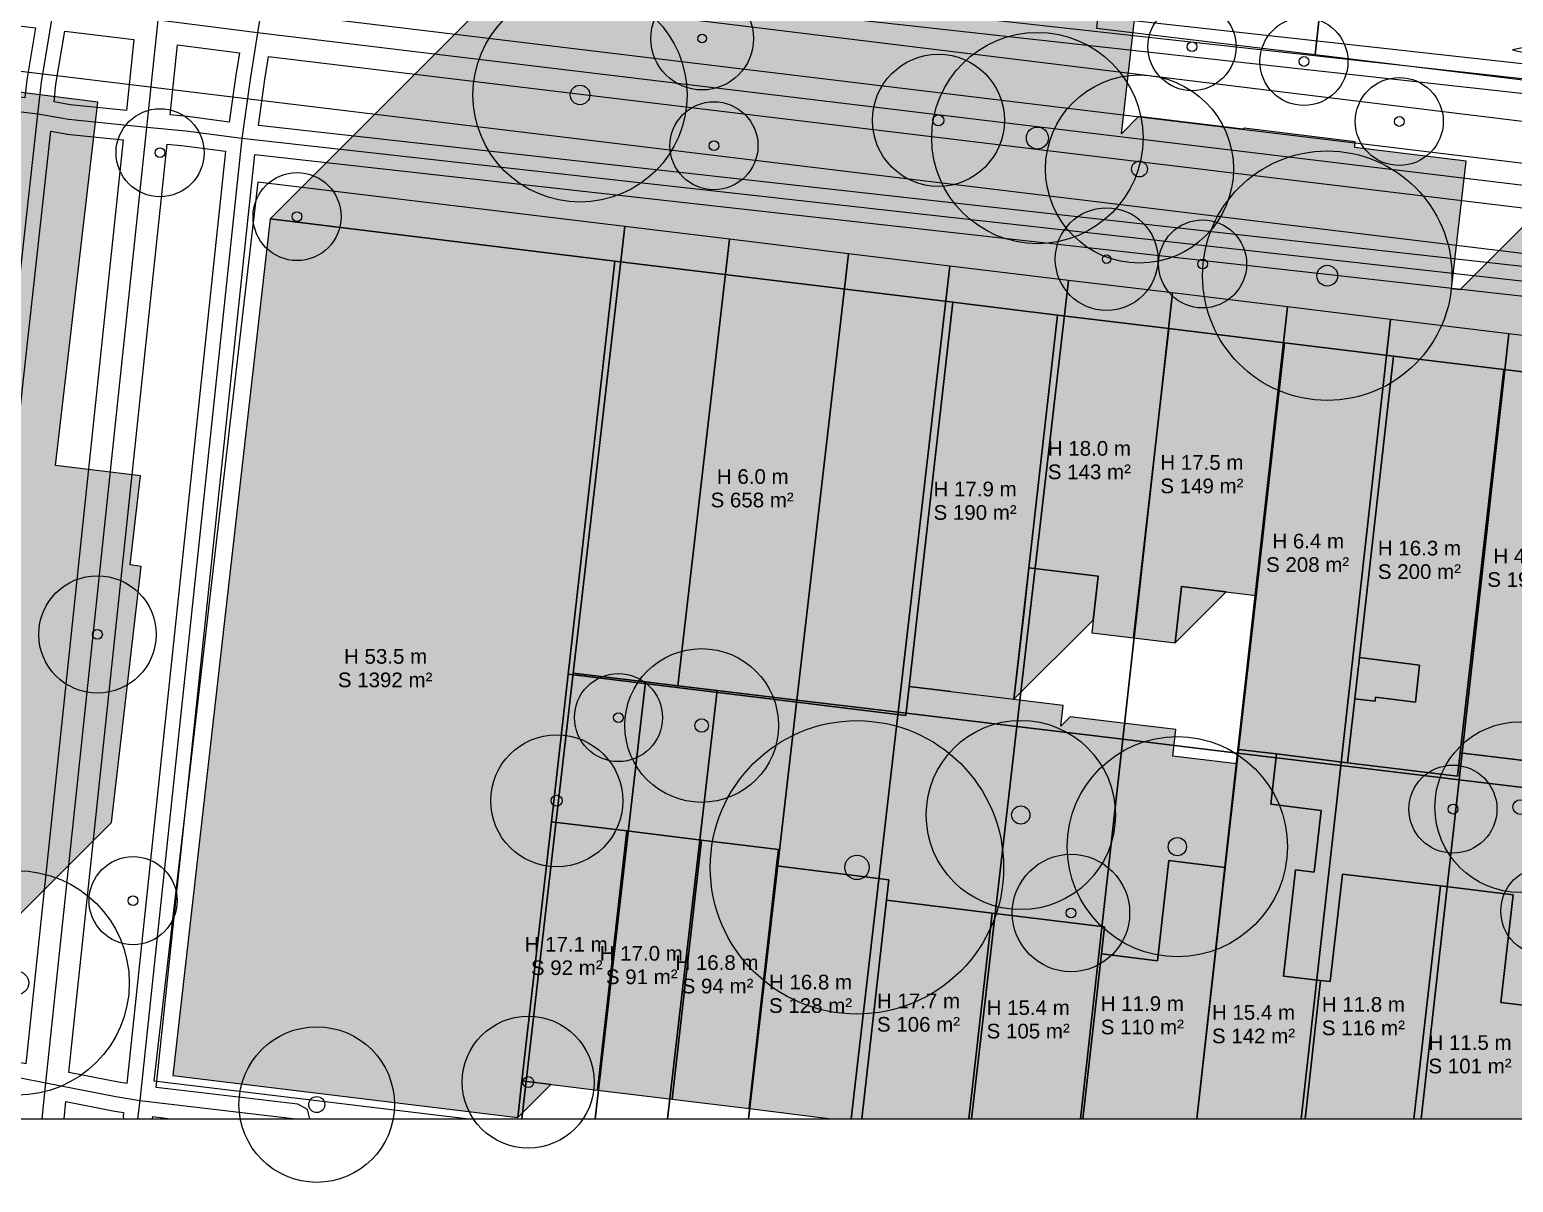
# Model space of a CAD drawing. Header units: metres. Extents: x -8 to 1190, y -11 to 1223.
# Drawn here: x 192.5 to 293.7, y -4.3 to 74.2 of the extents above; entities that cross this region are included whole.
import ezdxf

# ---------------------------------------------------------------- set-up
doc = ezdxf.new("R2010")
doc.units = ezdxf.units.M
doc.header["$MEASUREMENT"] = 0
for name, color, linetype, lineweight, true_color in [('TPX_BUILDING_AREAS_TEXT', 7, 'CONTINUOUS', 0, 0x000000), ('TPX_BUILDING_HEIGHTS_TEXT', 7, 'CONTINUOUS', 0, 0x000000), ('TPX_BUILDINGS', 7, 'CONTINUOUS', 0, 0x000000), ('TPX_BUILDINGS_HATCH', 7, 'CONTINUOUS', 0, 0xf0f0f0), ('TPX_BUILDINGS_SHADOWS_HATCH', 7, 'CONTINUOUS', 0, 0x000000), ('TPX_BUILDINGS_SHADOWS_OUTLINES', 7, 'CONTINUOUS', 0, 0x000000), ('TPX_CADASTRES', 7, 'CONTINUOUS', 0, 0x646464), ('TPX_CONTOUR_LINES_5M', 7, 'CONTINUOUS', 0, 0x969696), ('TPX_FRAME_PROJECT', 7, 'CONTINUOUS', 0, 0x000000), ('TPX_RAILWAYS_AXES', 7, 'CONTINUOUS', 0, 0x464646), ('TPX_ROADS_AXES', 7, 'CONTINUOUS', 0, 0x323232), ('TPX_ROADS_CONTOURS', 7, 'CONTINUOUS', 0, 0x646464), ('TPX_VEGETATION_TREES_INDIVIDUAL', 7, 'CONTINUOUS', 0, 0x136734)]:
    doc.layers.add(name, color=color, linetype=linetype, lineweight=lineweight, true_color=true_color)
doc.styles.add('TPX_TEXTE', font='arial.ttf')

# ---------------------------------------------------------------- blocks, each defined once
blk = doc.blocks.new('TREETR008_CR072')
at = {"layer": 'TPX_VEGETATION_TREES_INDIVIDUAL'}
for radius in [7.2, 0.75]:
    blk.add_circle((0, 0, 0.04), radius, dxfattribs=at)
blk = doc.blocks.new('TREETR003_CR030')
at = {"layer": 'TPX_VEGETATION_TREES_INDIVIDUAL'}
for radius in [3, 0.333]:
    blk.add_circle((0, 0, 0.04), radius, dxfattribs=at)
blk = doc.blocks.new('TREETR007_CR073')
at = {"layer": 'TPX_VEGETATION_TREES_INDIVIDUAL'}
for radius in [7.3, 0.667]:
    blk.add_circle((0, 0, 0.04), radius, dxfattribs=at)
blk = doc.blocks.new('TREETR007_CR085')
at = {"layer": 'TPX_VEGETATION_TREES_INDIVIDUAL'}
for radius in [8.5, 0.708]:
    blk.add_circle((0, 0, 0.04), radius, dxfattribs=at)
blk = doc.blocks.new('TREETR003_CR035')
at = {"layer": 'TPX_VEGETATION_TREES_INDIVIDUAL'}
for radius in [3.5, 0.292]:
    blk.add_circle((0, 0, 0.04), radius, dxfattribs=at)
blk = doc.blocks.new('TREETR005_CR064')
at = {"layer": 'TPX_VEGETATION_TREES_INDIVIDUAL'}
for radius in [6.41, 0.542]:
    blk.add_circle((0, 0, 0.04), radius, dxfattribs=at)
blk = doc.blocks.new('TREETR004_CR045')
at = {"layer": 'TPX_VEGETATION_TREES_INDIVIDUAL'}
for radius in [4.5, 0.375]:
    blk.add_circle((0, 0, 0.04), radius, dxfattribs=at)
blk = doc.blocks.new('TREETR005_CR052')
at = {"layer": 'TPX_VEGETATION_TREES_INDIVIDUAL'}
for radius in [5.24, 0.458]:
    blk.add_circle((0, 0, 0.04), radius, dxfattribs=at)
blk = doc.blocks.new('TREETR008_CR077')
at = {"layer": 'TPX_VEGETATION_TREES_INDIVIDUAL'}
for radius in [7.65, 0.792]:
    blk.add_circle((0, 0, 0.04), radius, dxfattribs=at)
blk = doc.blocks.new('TREETR005_CR058')
at = {"layer": 'TPX_VEGETATION_TREES_INDIVIDUAL'}
for radius in [5.82, 0.5]:
    blk.add_circle((0, 0, 0.04), radius, dxfattribs=at)
blk = doc.blocks.new('TREETR006_CR075')
at = {"layer": 'TPX_VEGETATION_TREES_INDIVIDUAL'}
for radius in [7.5, 0.625]:
    blk.add_circle((0, 0, 0.04), radius, dxfattribs=at)
blk = doc.blocks.new('TREETR003_CR040')
at = {"layer": 'TPX_VEGETATION_TREES_INDIVIDUAL'}
for radius in [4, 0.333]:
    blk.add_circle((0, 0, 0.04), radius, dxfattribs=at)
blk = doc.blocks.new('TREETR006_CR065')
at = {"layer": 'TPX_VEGETATION_TREES_INDIVIDUAL'}
for radius in [6.45, 0.625]:
    blk.add_circle((0, 0, 0.04), radius, dxfattribs=at)
blk = doc.blocks.new('TREETR008_CR100')
at = {"layer": 'TPX_VEGETATION_TREES_INDIVIDUAL'}
for radius in [10, 0.833]:
    blk.add_circle((0, 0, 0.04), radius, dxfattribs=at)
blk = doc.blocks.new('TREETR005_CR053')
at = {"layer": 'TPX_VEGETATION_TREES_INDIVIDUAL'}
for radius in [5.3, 0.542]:
    blk.add_circle((0, 0, 0.04), radius, dxfattribs=at)

msp = doc.modelspace()

# ---------------------------------------------------------------- hatches: boundary and pattern name
at = {"layer": 'TPX_BUILDINGS_HATCH'}
for points in [[(208.92, 61.33), (202.29, 2.95), (225.81, 0.09), (226.09, 2.57), (228.1, 20.24), (229.24, 30.29), (232.43, 58.46), (208.92, 61.33)], [(232.43, 58.46), (229.24, 30.29), (252.27, 27.48), (252.49, 29.46), (255.47, 55.65), (232.43, 58.46)], [(255.47, 55.65), (252.49, 29.46), (259.63, 28.59), (260.65, 37.55), (262.6, 54.78), (255.47, 55.65)], [(262.6, 54.78), (260.65, 37.55), (265.37, 36.98), (264.94, 33.12), (267.78, 32.77), (270.18, 53.85), (262.6, 54.78)], [(270.18, 53.85), (267.78, 32.77), (270.62, 32.43), (271.06, 36.28), (276.14, 35.66), (278.08, 52.88), (270.18, 53.85)], [(276.14, 35.66), (274.94, 25.17), (277.53, 24.86), (282.36, 24.26), (282.86, 28.62), (283.18, 31.43), (285.5, 51.98), (278.08, 52.88), (276.14, 35.66)], [(282.86, 28.62), (282.36, 24.26), (289.88, 23.35), (290.05, 24.94), (293.02, 51.07), (285.5, 51.98), (283.18, 31.43), (287.28, 30.92), (287, 28.38), (284.28, 28.72), (284.25, 28.45), (282.86, 28.62)], [(293.02, 51.07), (290.05, 24.94), (297.57, 24.03), (298.58, 32.92), (300.54, 50.15), (293.02, 51.07)], [(274.03, 17.12), (272.09, 0), (279.48, 0), (280.54, 9.41), (278, 9.72), (278.82, 16.97), (280.1, 16.81), (280.58, 21.01), (277.14, 21.44), (277.53, 24.86), (274.94, 25.17), (274.03, 17.12)], [(228.1, 20.24), (226.09, 2.57), (231.24, 1.94), (233.24, 19.61), (228.1, 20.24)], [(233.24, 19.61), (231.24, 1.94), (236.33, 1.33), (238.33, 18.99), (233.24, 19.61)], [(238.33, 18.99), (236.33, 1.33), (241.57, 0.69), (243.44, 17.23), (243.57, 18.35), (238.33, 18.99)], [(243.44, 17.23), (241.57, 0.69), (247.19, 0), (249.25, 0), (250.94, 14.89), (251.1, 16.29), (243.44, 17.23)], [(265.61, 11.24), (264.33, 0), (272.09, 0), (274.03, 17.12), (270.19, 17.59), (269.42, 10.77), (265.61, 11.24)], [(280.54, 9.41), (279.48, 0), (286.9, 0), (288.7, 15.86), (282.04, 16.67), (281.2, 9.34), (280.54, 9.41)], [(288.7, 15.86), (286.9, 0), (294.82, 0), (295.68, 7.58), (292.83, 7.92), (293.66, 15.25), (288.7, 15.86)], [(250.94, 14.89), (249.25, 0), (256.56, 0), (258.15, 14.01), (250.94, 14.89)], [(258.15, 14.01), (256.56, 0), (264.33, 0), (265.61, 11.24), (265.81, 13.08), (258.15, 14.01)]]:
    msp.add_hatch(color=256, dxfattribs=at).paths.add_polyline_path(points)
at = {"layer": 'TPX_BUILDINGS_SHADOWS_HATCH'}
for points in [[(84.69, 90.29), (73.17, 78.77), (90.37, 76.68), (90.04, 73.75), (89.38, 67.67), (88.48, 59.5), (88.46, 59.42), (87.6, 51.51), (87.5, 50.68), (85.99, 36.96), (85.86, 35.73), (84.96, 27.55), (84, 18.84), (95.75, 30.59), (96.4, 36.22), (101.52, 35.58), (101.83, 38.29), (104.14, 38.01), (111.97, 37.02), (111.96, 36.92), (116.09, 36.39), (115.51, 31.38), (118.68, 30.97), (119.78, 40.41), (135.03, 38.5), (134.32, 32.45), (136.68, 32.16), (136.29, 28.77), (139.75, 28.35), (140.37, 33.64), (143.16, 33.28), (142.55, 27.99), (145.88, 27.57), (151.87, 26.83), (158.02, 26.06), (158.96, 34.15), (159.45, 34.1), (160.4, 34.46), (160.9, 34.53), (161.9, 34.49), (162.87, 34.19), (163.73, 33.64), (164.91, 33.39), (164.67, 31.3), (169.27, 30.73), (168.44, 23.61), (171.65, 23.22), (171.57, 22.59), (175.58, 22.1), (176, 25.63), (178.6, 25.3), (179.92, 36.7), (173.01, 37.57), (165.5, 38.5), (165.79, 40.99), (163.4, 38.59), (158.04, 39.26), (163.11, 44.33), (158.58, 44.89), (157.91, 39.13), (149.96, 40.12), (150.36, 43.63), (148.28, 41.54), (148.56, 44.04), (146.2, 44.33), (146.06, 44.19), (146.15, 44.99), (137.81, 46.06), (138.17, 49.17), (133.99, 49.72), (133.62, 46.6), (120.56, 48.28), (121.34, 54.88), (125.29, 54.37), (125.31, 54.5), (126.18, 61.96), (125.32, 63), (122.34, 63.39), (123.41, 72.54), (135.99, 70.92), (134.76, 60.51), (135.61, 59.47), (135.32, 56.95), (137.97, 56.61), (138.25, 59.03), (139.4, 60.12), (140.6, 70.34), (153.29, 68.71), (153.2, 67.95), (161.15, 66.96), (168.7, 66.01), (176.21, 65.07), (191.09, 63.21), (187.89, 35.71), (187.35, 31.08), (186.56, 24.31), (186.78, 24.28), (184.74, 6.83), (198.11, 20.19), (200.14, 37.64), (199.37, 37.74), (200.08, 43.81), (194.29, 44.53), (197.17, 69.29), (187.1, 70.55), (187.81, 76.66), (180.3, 77.61), (172.66, 69.97), (170.77, 70.21), (170.84, 70.81), (168.75, 71.07), (169.21, 75.02), (167.8, 75.19), (171.81, 79.21), (172.78, 87.54), (172.88, 88.29), (160.18, 89.93), (154.88, 84.63), (155.58, 90.51), (143, 92.12), (139.31, 88.44), (139.84, 93.17), (123.24, 95.06), (101.47, 73.29), (102.18, 73.73), (102.58, 73.86), (103.42, 73.91), (103.84, 73.82), (104.61, 73.47), (104.94, 73.2), (105.2, 72.72), (115.61, 71.46), (115.76, 72.76), (123.05, 71.88), (120.03, 44.54), (112.74, 45.42), (113.98, 56.71), (115.31, 56.55), (115.65, 59.66), (115.72, 60.27), (114.4, 60.44), (114.73, 63.48), (113.27, 62.54), (111.51, 46.55), (110.48, 45.49), (106.79, 45.93), (106.85, 46.46), (106.67, 46.48), (96.57, 36.38), (96.91, 39.5), (97.33, 39.92), (98.16, 47.47), (97.74, 47.99), (98.49, 54.79), (99.86, 55.8), (99.91, 56.2), (98.74, 55.04), (98.83, 55.8), (98.9, 55.87), (99.66, 62.84), (99.76, 63.67), (100.63, 71.58), (100.64, 71.66), (101.54, 79.83), (100.98, 79.9), (101.57, 85.27), (101.9, 88.21), (84.69, 90.29)], [(230.32, 82.73), (208.92, 61.33), (232.43, 58.46), (255.47, 55.65), (262.6, 54.78), (270.18, 53.85), (278.08, 52.88), (285.5, 51.98), (293.02, 51.07), (307.8, 49.26), (315.62, 48.31), (323.15, 47.39), (328.49, 46.74), (330.24, 44.2), (327.35, 18.73), (320, 19.63), (320.34, 22.69), (312.81, 23.61), (313.33, 28.09), (307.68, 28.78), (301.73, 22.83), (301.8, 23.38), (297.02, 23.97), (297.03, 24.09), (290.05, 24.94), (289.88, 23.35), (282.36, 24.26), (277.53, 24.86), (277.14, 21.44), (280.58, 21.01), (280.1, 16.81), (278.82, 16.97), (278, 9.72), (280.54, 9.41), (281.2, 9.34), (282.04, 16.67), (288.7, 15.86), (293.66, 15.25), (292.83, 7.92), (295.68, 7.58), (296.86, 17.96), (304.22, 17.06), (312.17, 16.09), (312.64, 20.27), (318.61, 19.55), (317.58, 10.51), (318.74, 8.47), (319.07, 11.49), (326.43, 10.59), (325.23, 0), (333.55, 0), (335.69, 2.13), (337.96, 22.12), (331.53, 22.9), (332.8, 24.17), (335.69, 49.65), (333.93, 52.18), (333.78, 52.2), (334.53, 58.77), (327.06, 59.68), (327.07, 59.76), (320.24, 60.59), (320.39, 61.84), (313.13, 62.73), (303.93, 53.54), (303.52, 53.59), (304.55, 62.59), (297.03, 63.5), (290.03, 56.5), (289.47, 56.57), (290.46, 65.26), (282.86, 66.19), (282.9, 66.58), (275.33, 67.51), (275.26, 67.44), (268.12, 68.31), (266.96, 67.14), (267.07, 68.12), (268.18, 77.92), (266.18, 78.18), (258.64, 79.14), (250.57, 80.16), (250.48, 79.41), (245.51, 80.04), (245.44, 79.45), (239.51, 80.21), (239.58, 80.84), (234.99, 81.42), (235.08, 82.13), (230.32, 82.73)], [(260.32, 34.6), (259.63, 28.59), (265.04, 33.99), (265.37, 36.98), (260.65, 37.55), (260.32, 34.6)], [(271.03, 36.02), (270.62, 32.43), (274.1, 35.91), (271.06, 36.28), (271.03, 36.02)], [(283.18, 31.43), (282.86, 28.62), (284.25, 28.45), (284.28, 28.72), (287, 28.38), (287.28, 30.92), (283.18, 31.43)], [(229.24, 30.29), (228.1, 20.24), (233.24, 19.61), (238.33, 18.99), (243.57, 18.35), (243.44, 17.23), (251.1, 16.29), (250.94, 14.89), (258.15, 14.01), (265.81, 13.08), (265.61, 11.24), (269.42, 10.77), (270.19, 17.59), (274.03, 17.12), (274.83, 24.19), (270.46, 24.72), (270.66, 26.52), (263.46, 27.4), (262.82, 26.76), (262.98, 28.17), (255.32, 29.1), (255.32, 29.12), (252.49, 29.46), (252.27, 27.48), (229.24, 30.29)], [(226.09, 2.57), (225.81, 0.09), (228.05, 2.33), (226.09, 2.57)]]:
    msp.add_hatch(color=256, dxfattribs=at).paths.add_polyline_path(points)

# ---------------------------------------------------------------- linework, layer by layer
at = {"layer": 'TPX_BUILDINGS', "elevation": 0.04}
for points in [[(208.92, 61.33), (202.29, 2.95), (225.81, 0.09), (226.09, 2.57), (228.1, 20.24), (229.24, 30.29), (232.43, 58.46)], [(232.43, 58.46), (229.24, 30.29), (252.27, 27.48), (252.49, 29.46), (255.47, 55.65)], [(255.47, 55.65), (252.49, 29.46), (259.63, 28.59), (260.65, 37.55), (262.6, 54.78)], [(262.6, 54.78), (260.65, 37.55), (265.37, 36.98), (264.94, 33.12), (267.78, 32.77), (270.18, 53.85)], [(270.18, 53.85), (267.78, 32.77), (270.62, 32.43), (271.06, 36.28), (276.14, 35.66), (278.08, 52.88)], [(276.14, 35.66), (274.94, 25.17), (277.53, 24.86), (282.36, 24.26), (282.86, 28.62), (283.18, 31.43), (285.5, 51.98), (278.08, 52.88)], [(282.86, 28.62), (282.36, 24.26), (289.88, 23.35), (290.05, 24.94), (293.02, 51.07), (285.5, 51.98), (283.18, 31.43), (287.28, 30.92), (287, 28.38), (284.28, 28.72), (284.25, 28.45)], [(293.02, 51.07), (290.05, 24.94), (297.57, 24.03), (298.58, 32.92), (300.54, 50.15)], [(274.03, 17.12), (272.09, 0), (279.48, 0), (280.54, 9.41), (278, 9.72), (278.82, 16.97), (280.1, 16.81), (280.58, 21.01), (277.14, 21.44), (277.53, 24.86), (274.94, 25.17)], [(228.1, 20.24), (226.09, 2.57), (231.24, 1.94), (233.24, 19.61)], [(233.24, 19.61), (231.24, 1.94), (236.33, 1.33), (238.33, 18.99)], [(238.33, 18.99), (236.33, 1.33), (241.57, 0.69), (243.44, 17.23), (243.57, 18.35)], [(243.44, 17.23), (241.57, 0.69), (247.19, 0), (249.25, 0), (250.94, 14.89), (251.1, 16.29)], [(265.61, 11.24), (264.33, 0), (272.09, 0), (274.03, 17.12), (270.19, 17.59), (269.42, 10.77)], [(280.54, 9.41), (279.48, 0), (286.9, 0), (288.7, 15.86), (282.04, 16.67), (281.2, 9.34)], [(288.7, 15.86), (286.9, 0), (294.82, 0), (295.68, 7.58), (292.83, 7.92), (293.66, 15.25)], [(250.94, 14.89), (249.25, 0), (256.56, 0), (258.15, 14.01)], [(258.15, 14.01), (256.56, 0), (264.33, 0), (265.61, 11.24), (265.81, 13.08)]]:
    msp.add_lwpolyline(points, close=True, dxfattribs=at)
at = {"layer": 'TPX_BUILDINGS_SHADOWS_OUTLINES', "elevation": 0.04}
for points in [[(230.32, 82.73), (208.92, 61.33), (232.43, 58.46), (255.47, 55.65), (262.6, 54.78), (270.18, 53.85), (278.08, 52.88), (285.5, 51.98), (293.02, 51.07), (307.8, 49.26)], [(297.03, 63.5), (290.03, 56.5), (289.47, 56.57), (290.46, 65.26), (282.86, 66.19), (282.9, 66.58), (275.33, 67.51), (275.26, 67.44), (268.12, 68.31), (266.96, 67.14), (267.07, 68.12), (268.18, 77.92)], [(184.74, 6.83), (198.11, 20.19), (200.14, 37.64), (199.37, 37.74), (200.08, 43.81), (194.29, 44.53), (197.17, 69.29), (187.1, 70.55)], [(297.03, 24.09), (290.05, 24.94), (289.88, 23.35), (282.36, 24.26), (277.53, 24.86), (277.14, 21.44), (280.58, 21.01), (280.1, 16.81), (278.82, 16.97), (278, 9.72), (280.54, 9.41), (281.2, 9.34), (282.04, 16.67), (288.7, 15.86), (293.66, 15.25), (292.83, 7.92), (295.68, 7.58)]]:
    msp.add_lwpolyline(points, dxfattribs=at)
for points in [[(260.32, 34.6), (259.63, 28.59), (265.04, 33.99), (265.37, 36.98), (260.65, 37.55)], [(271.03, 36.02), (270.62, 32.43), (274.1, 35.91), (271.06, 36.28)], [(283.18, 31.43), (282.86, 28.62), (284.25, 28.45), (284.28, 28.72), (287, 28.38), (287.28, 30.92)], [(229.24, 30.29), (228.1, 20.24), (233.24, 19.61), (238.33, 18.99), (243.57, 18.35), (243.44, 17.23), (251.1, 16.29), (250.94, 14.89), (258.15, 14.01), (265.81, 13.08), (265.61, 11.24), (269.42, 10.77), (270.19, 17.59), (274.03, 17.12), (274.83, 24.19), (270.46, 24.72), (270.66, 26.52), (263.46, 27.4), (262.82, 26.76), (262.98, 28.17), (255.32, 29.1), (255.32, 29.12), (252.49, 29.46), (252.27, 27.48)], [(226.09, 2.57), (225.81, 0.09), (228.05, 2.33)]]:
    msp.add_lwpolyline(points, close=True, dxfattribs=at)
at = {"layer": 'TPX_CADASTRES', "elevation": 0.02}
for points in [[(268.73, 105.79), (265.27, 74.34), (280.16, 72.53), (283.63, 103.98), (275.88, 104.92)], [(283.63, 103.98), (280.16, 72.53), (295.25, 70.7), (298.72, 102.15)], [(208.08, 63.84), (201, 2.58), (222.48, 0), (226.08, 0), (229.59, 30.37), (233.11, 60.81)], [(233.11, 60.81), (229.59, 30.37), (234.52, 29.77), (236.71, 29.51), (240.24, 59.94)], [(240.24, 59.94), (236.71, 29.51), (239.39, 29.19), (244.83, 28.53), (248.35, 58.96)], [(248.35, 58.96), (244.83, 28.53), (251.74, 27.7), (255.26, 58.12)], [(255.26, 58.12), (251.74, 27.7), (259.83, 26.73), (263.35, 57.14)], [(263.35, 57.14), (259.83, 26.73), (267.05, 25.86), (270.45, 56.28)], [(270.45, 56.28), (267.05, 25.86), (274.88, 24.92), (278.27, 55.33)], [(278.27, 55.33), (274.88, 24.92), (281.91, 24.07), (285.31, 54.47)], [(285.31, 54.47), (281.91, 24.07), (289.98, 23.1), (293.38, 53.49)], [(293.38, 53.49), (289.98, 23.1), (297.18, 22.24), (297.47, 24.84), (300.57, 52.62)], [(229.59, 30.37), (226.08, 0), (231.08, 0), (234.52, 29.77)], [(234.52, 29.77), (231.08, 0), (236.02, 0), (239.39, 29.19), (236.71, 29.51)], [(239.39, 29.19), (236.02, 0), (241.53, 0), (244.83, 28.53)], [(244.83, 28.53), (241.53, 0), (248.54, 0), (251.74, 27.7)], [(251.74, 27.7), (248.54, 0), (256.74, 0), (259.83, 26.73)], [(259.83, 26.73), (256.74, 0), (264.16, 0), (267.05, 25.86)], [(267.05, 25.86), (264.16, 0), (272.09, 0), (274.88, 24.92)], [(274.88, 24.92), (272.09, 0), (279.22, 0), (281.91, 24.07)], [(281.91, 24.07), (279.22, 0), (287.4, 0), (289.98, 23.1)], [(289.98, 23.1), (287.4, 0), (294.69, 0), (297.18, 22.24)]]:
    msp.add_lwpolyline(points, close=True, dxfattribs=at)
at = {"layer": 'TPX_CONTOUR_LINES_5M', "elevation": 0.05}
msp.add_lwpolyline([(295.58, 73.24), (293.61, 72.85), (294.47, 72.66)], dxfattribs=at)
at = {"layer": 'TPX_FRAME_PROJECT', "elevation": 0}
msp.add_lwpolyline([(0, 0), (1184.57, 0), (1184.57, 1218.59), (0, 1218.59)], close=True, dxfattribs=at)
at = {"layer": 'TPX_RAILWAYS_AXES', "elevation": 0.03}
for points in [[(713.55, 0), (710.25, 3.42), (700.82, 10.64), (690.44, 16.36), (679.34, 20.48), (667.78, 22.87), (639.98, 26.29), (469.8, 46.51), (68.43, 95.63), (0, 103.61)], [(0, 94.36), (67.43, 86.5), (468.82, 37.85), (639.07, 17.23), (666.37, 13.78), (676.91, 11.6), (686.73, 7.97), (695.91, 2.9), (699.69, 0)]]:
    msp.add_lwpolyline(points, dxfattribs=at)
at = {"layer": 'TPX_ROADS_AXES', "elevation": 0.03}
for points in [[(185.48, 0), (185.78, 2.04), (185.98, 4.09), (193.09, 68.47), (193.33, 70.66), (194.17, 75.72), (194.73, 79.03), (195.06, 81.68), (202.79, 149.27), (202.82, 151.61), (202.94, 154.35), (203.19, 160.07), (203.53, 161.7), (227.45, 384.7), (227.46, 386.6), (228, 390.4), (228.59, 394.53)], [(240.08, 393.18), (239.97, 388.96), (239.87, 385.02), (239.13, 383.13), (220.97, 215.2), (220.78, 213.53), (219.93, 209.65), (219.33, 206.93), (219.26, 206.24), (214.33, 159.24), (214.61, 157.43), (215.24, 152.82), (215.72, 149.3), (215.25, 147.01), (209.25, 80.32), (208.88, 79.02), (208.07, 74.02), (207.58, 70.99), (206.99, 66.81), (200.05, 1.25), (199.89, 0)], [(72.16, 97.82), (195.06, 81.68), (196.25, 81.5), (201.94, 80.91), (206.61, 80.44), (209.25, 80.32), (333.33, 66.58), (336.09, 66.09), (339.61, 65.23), (341.69, 64.72), (345.12, 64.14), (499.51, 45.85), (502.01, 45.57), (507.15, 45.25), (509.86, 45.09), (512.95, 44.87), (661.91, 27.94)], [(507.9, 30.63), (505.56, 30.94), (500.56, 31.63), (497.74, 31.89), (344.15, 50.26), (341.74, 50.7), (338.05, 51.57), (334.65, 52.37), (332.96, 52.76), (206.99, 66.81), (203.18, 67.3), (200.51, 67.57), (195.17, 68.11), (193.09, 68.47), (70.8, 83.31)], [(193.37, 0), (193.63, 2.44), (200.51, 67.57), (201.28, 74.87)], [(338.79, 58.26), (333, 58.94), (208.07, 74.02), (201.28, 74.87)], [(0, 36.58), (4.3, 38.43), (9, 38.84), (17.18, 36.73), (21.44, 31.36), (23.84, 23.45), (51.83, 20.32), (52.83, 20.21), (57.2, 19.67), (61.22, 19.15), (63.55, 18.86), (185.98, 4.09), (188.08, 3.53), (193.63, 2.44), (198.4, 1.51), (200.05, 1.25), (210.68, 0)]]:
    msp.add_lwpolyline(points, dxfattribs=at)
at = {"layer": 'TPX_ROADS_CONTOURS', "elevation": 0.03}
for points in [[(210.33, 81.21), (216.16, 145.89), (340.4, 131.31), (332.46, 67.68)], [(71.9, 84.18), (72.03, 85.44), (72.34, 88.91), (76.6, 88.4), (192.93, 74.36), (192.34, 70.82), (192.21, 69.59)], [(209.3, 75.38), (209.86, 78.8), (209.98, 79.24), (332.23, 65.69), (332.02, 63.79), (332.02, 63.69), (332.01, 60.57)], [(194.19, 69.3), (194.32, 70.52), (194.92, 74.12), (199.63, 73.55), (199.12, 68.72), (195.3, 69.1)], [(202.11, 68.42), (202.61, 73.19), (206.84, 72.66), (206.59, 71.13), (206.13, 67.93), (203.3, 68.3)], [(208.12, 67.69), (208.57, 70.84), (208.82, 72.41), (332, 57.55), (331.99, 55.66), (331.97, 53.88)], [(187.07, 4.83), (193.97, 67.3), (195, 67.12), (195.07, 67.11), (198.91, 66.73), (192.26, 3.73), (188.3, 4.5)], [(195.21, 3.15), (201.9, 66.43), (203.06, 66.31), (205.89, 65.94), (199.16, 2.4), (198.58, 2.49)]]:
    msp.add_lwpolyline(points, close=True, dxfattribs=at)
msp.add_lwpolyline([(191.92, 0), (194.88, 0), (195, 1.16), (198.21, 0.53), (198.93, 0.41), (198.9, 0.13), (198.93, 0), (200.9, 0), (200.92, 0.14), (202.13, 0), (211.64, 0), (211.47, 0.62), (210.8, 0.99), (201.15, 2.13), (207.88, 65.71), (331.85, 51.88)], dxfattribs=at)

# ---------------------------------------------------------------- block references
at = {"layer": 'TPX_VEGETATION_TREES_INDIVIDUAL'}
for name, p in [('TREETR007_CR073', (230.05, 69.78, 0.04)), ('TREETR003_CR035', (238.38, 73.62, 0.04)), ('TREETR003_CR030', (271.77, 73.07, 0.04)), ('TREETR003_CR030', (279.4, 72.06, 0.04)), ('TREETR008_CR072', (261.23, 66.84, 0.04)), ('TREETR004_CR045', (254.48, 68.05, 0.04)), ('TREETR005_CR064', (268.19, 64.73, 0.04)), ('TREETR003_CR030', (285.9, 67.97, 0.04)), ('TREETR003_CR030', (201.42, 65.84, 0.04)), ('TREETR003_CR030', (239.18, 66.32, 0.04)), ('TREETR007_CR085', (280.99, 57.46, 0.04)), ('TREETR003_CR030', (210.76, 61.49, 0.04)), ('TREETR003_CR035', (265.95, 58.59, 0.04)), ('TREETR003_CR030', (272.49, 58.26, 0.04)), ('TREETR003_CR040', (197.15, 33.01, 0.04)), ('TREETR005_CR052', (238.34, 26.8, 0.04)), ('TREETR003_CR030', (232.67, 27.34, 0.04)), ('TREETR008_CR100', (248.93, 17.13, 0.04)), ('TREETR006_CR065', (260.1, 20.7, 0.04)), ('TREETR005_CR058', (294.15, 21.24, 0.04)), ('TREETR004_CR045', (228.46, 21.67, 0.04)), ('TREETR006_CR075', (270.77, 18.54, 0.04)), ('TREETR003_CR030', (289.56, 21.1, 0.04)), ('TREETR003_CR030', (199.58, 14.86, 0.04)), ('TREETR003_CR040', (263.52, 14.02, 0.04)), ('TREETR008_CR077', (191.67, 9.25, 0.04)), ('TREETR003_CR030', (295.82, 14.15, 0.04)), ('TREETR005_CR053', (212.1, 0.96, 0.04)), ('TREETR004_CR045', (226.52, 2.49, 0.04))]:
    msp.add_blockref(name, p, dxfattribs=at)

# ---------------------------------------------------------------- texts
at = {"layer": 'TPX_BUILDING_AREAS_TEXT', "style": 'TPX_TEXTE'}
for s, p in [('S 143 m²', (261.94, 43.59, 0.05)), ('S 149 m²', (269.61, 42.63, 0.05)), ('S 658 m²', (238.95, 41.67, 0.05)), ('S 190 m²', (254.15, 40.82, 0.05)), ('S 208 m²', (276.82, 37.27, 0.05)), ('S 200 m²', (284.44, 36.79, 0.05)), ('S 199 m²', (291.9, 36.25, 0.05)), ('S 1392 m²', (213.54, 29.41, 0.05)), ('S 92 m²', (226.7, 9.79, 0.05)), ('S 91 m²', (231.81, 9.17, 0.05)), ('S 94 m²', (236.98, 8.54, 0.05)), ('S 128 m²', (242.93, 7.21, 0.05)), ('S 106 m²', (250.29, 5.93, 0.05)), ('S 105 m²', (257.77, 5.47, 0.05)), ('S 110 m²', (265.55, 5.75, 0.05)), ('S 142 m²', (273.13, 5.14, 0.05)), ('S 116 m²', (280.62, 5.69, 0.05)), ('S 101 m²', (287.89, 3.09, 0.05))]:
    msp.add_text(s, height=1, dxfattribs=at).set_placement(p)
at = {"layer": 'TPX_BUILDING_HEIGHTS_TEXT', "style": 'TPX_TEXTE'}
for s, p in [('H 18.0 m', (261.94, 45.19, 0.05)), ('H 17.5 m', (269.61, 44.23, 0.05)), ('H 6.0 m', (239.38, 43.27, 0.05)), ('H 17.9 m', (254.15, 42.42, 0.05)), ('H 6.4 m', (277.25, 38.87, 0.05)), ('H 16.3 m', (284.44, 38.39, 0.05)), ('H 4.8 m', (292.32, 37.85, 0.05)), ('H 53.5 m', (213.96, 31.01, 0.05)), ('H 17.1 m', (226.27, 11.39, 0.05)), ('H 17.0 m', (231.39, 10.77, 0.05)), ('H 16.8 m', (236.55, 10.14, 0.05)), ('H 16.8 m', (242.93, 8.81, 0.05)), ('H 17.7 m', (250.29, 7.53, 0.05)), ('H 11.9 m', (265.55, 7.35, 0.05)), ('H 11.8 m', (280.62, 7.29, 0.05)), ('H 15.4 m', (257.77, 7.07, 0.05)), ('H 15.4 m', (273.13, 6.74, 0.05)), ('H 11.5 m', (287.89, 4.69, 0.05))]:
    msp.add_text(s, height=1, dxfattribs=at).set_placement(p)

doc.saveas('drawing.dxf')
